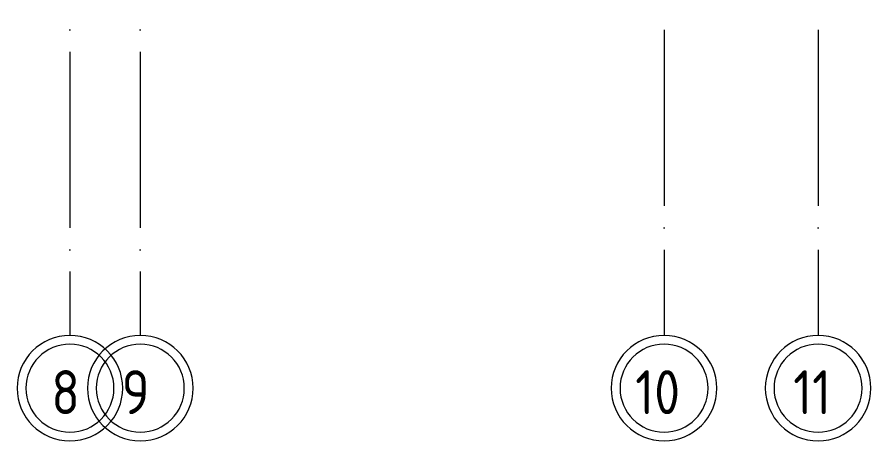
# Model space of a CAD drawing. Header units: millimetres. Extents: x -21010 to 105841, y -18351 to 135084.
# Drawn here: x 10662 to 20362, y -18351 to -13531 of the extents above; entities that cross this region are included whole.
import ezdxf

# ---------------------------------------------------------------- set-up
doc = ezdxf.new("R2010")
doc.units = ezdxf.units.MM
doc.linetypes.add('ADSK_Линия сетки', pattern=[2500, 2000, -250, 0, -250])
doc.layers.add('Оси', color=7, linetype='Continuous', lineweight=9)
doc.styles.add('GOST Common_2', font='GOST_Common.ttf', dxfattribs={"width": 0.9, "height": 500})

# ---------------------------------------------------------------- blocks, each defined once
blk = doc.blocks.new('1 этаж 21082025')
at = {"layer": 'Оси', "linetype": 'ADSK_Линия сетки'}
for p, q in [((23750, 5350.6), (23750, -60626.1)), ((25500, 5350.6), (25500, -60626.1)), ((17000, -29900), (17000, -60626.1)), ((17800, -29900), (17800, -60626.1))]:
    blk.add_line(p, q, dxfattribs=at)
at = {"layer": 'Оси', "lineweight": 20}
for centre, radius, start, end in [((17000, -61226.1), 600, 0, 180), ((17800, -61226.1), 600, 0, 180), ((23750, -61226.1), 600, 0, 180), ((25500, -61226.1), 600, 0, 180), ((17000, -61226.1), 500, 0, 180), ((17800, -61226.1), 500, 0, 180), ((23750, -61226.1), 500, 0, 180), ((25500, -61226.1), 500, 0, 180), ((17000, -61226.1), 600, 180, 0), ((17000, -61226.1), 500, 180, 0), ((17800, -61226.1), 600, 180, 0), ((17800, -61226.1), 500, 180, 0), ((23750, -61226.1), 600, 180, 0), ((23750, -61226.1), 500, 180, 0), ((25500, -61226.1), 600, 180, 0), ((25500, -61226.1), 500, 180, 0)]:
    blk.add_arc(centre, radius, start, end, dxfattribs=at)
at = {"layer": 'Оси', "style": 'GOST Common_2', "width": 0.9}
for s, p in [('8', (16788.9, -61521.5)), ('9', (17588.9, -61521.5)), ('10', (23422.8, -61521.5)), ('11', (25217.3, -61521.5))]:
    blk.add_text(s, height=500, dxfattribs=at).set_placement(p)

msp = doc.modelspace()

# ---------------------------------------------------------------- block references
msp.add_blockref('1 этаж 21082025', (-5738, 43475))

doc.saveas('drawing.dxf')
